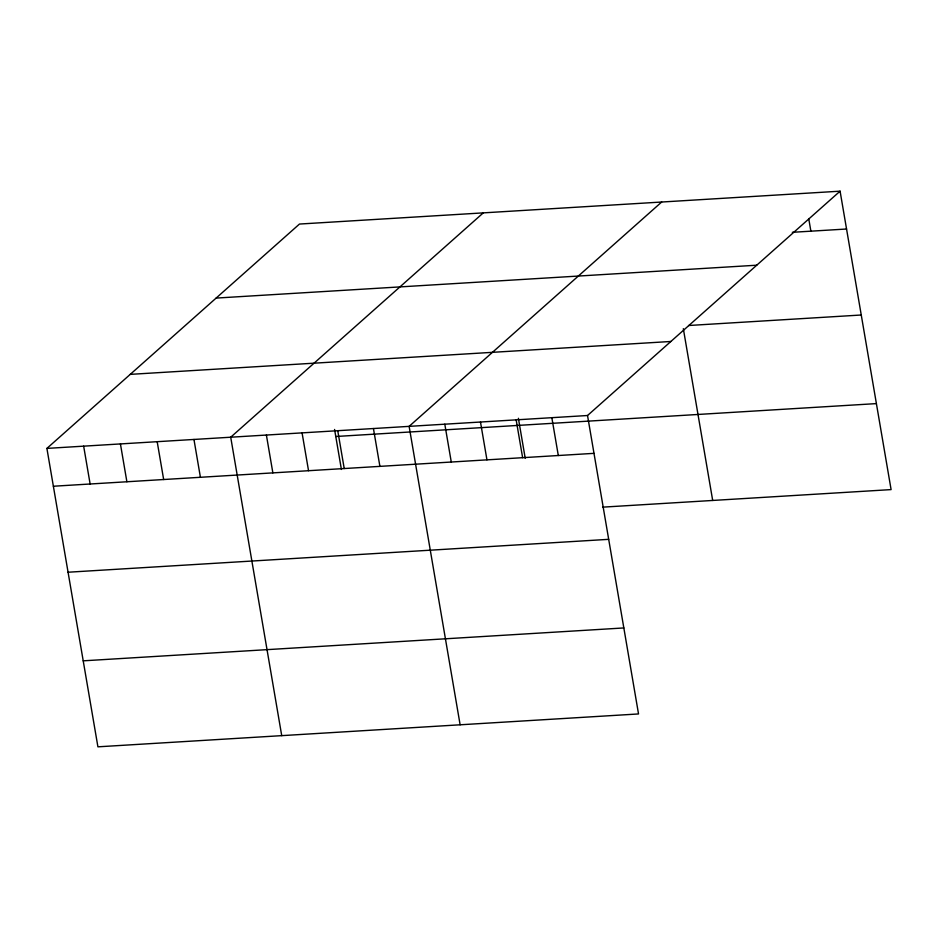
<?xml version="1.0" encoding="UTF-8"?>
<svg xmlns="http://www.w3.org/2000/svg" width="938" height="938" viewBox="0 0 938 938"><rect width="100%" height="100%" fill="white"/><g stroke="black" fill="none" stroke-linecap="round" stroke-linejoin="round"><path stroke-width="1.41" d="M840.085 191.176L587.528 415.511L638.532 713.947L97.915 746.824L46.9 448.399L299.468 224.053L840.085 191.176L891.1 489.601L602.794 507.141M483.281 212.879L230.713 437.214L281.728 735.65M661.677 202.022L409.12 426.356L460.124 724.793M792.317 232.307L846.557 229.013M216.115 298.085L756.743 265.208M688.562 325.509L861.26 315.004M130.241 374.368L670.869 341.479M46.9 448.399L587.528 415.511M335.781 436.498L876.397 403.61M53.372 486.236L593.989 453.347M68.064 572.227L608.692 539.338M83.212 660.833L623.84 627.944M808.72 218.566L810.878 231.182M683.333 328.675L712.692 500.458M551.837 417.68L558.309 455.516M518.386 418.278L525.221 458.283M516.158 419.849L522.63 457.685M480.479 422.018L486.951 459.855M444.8 424.187L451.272 462.024M373.441 428.537L379.902 466.374M337.75 430.706L344.223 468.543M334.573 429.463L341.409 469.457M302.071 432.875L308.543 470.712M266.392 435.044L272.864 472.881M193.955 439.453L200.415 477.29M157.185 441.681L163.658 479.517M120.427 443.92L126.888 481.757M83.658 446.16L90.13 483.996"/></g></svg>
